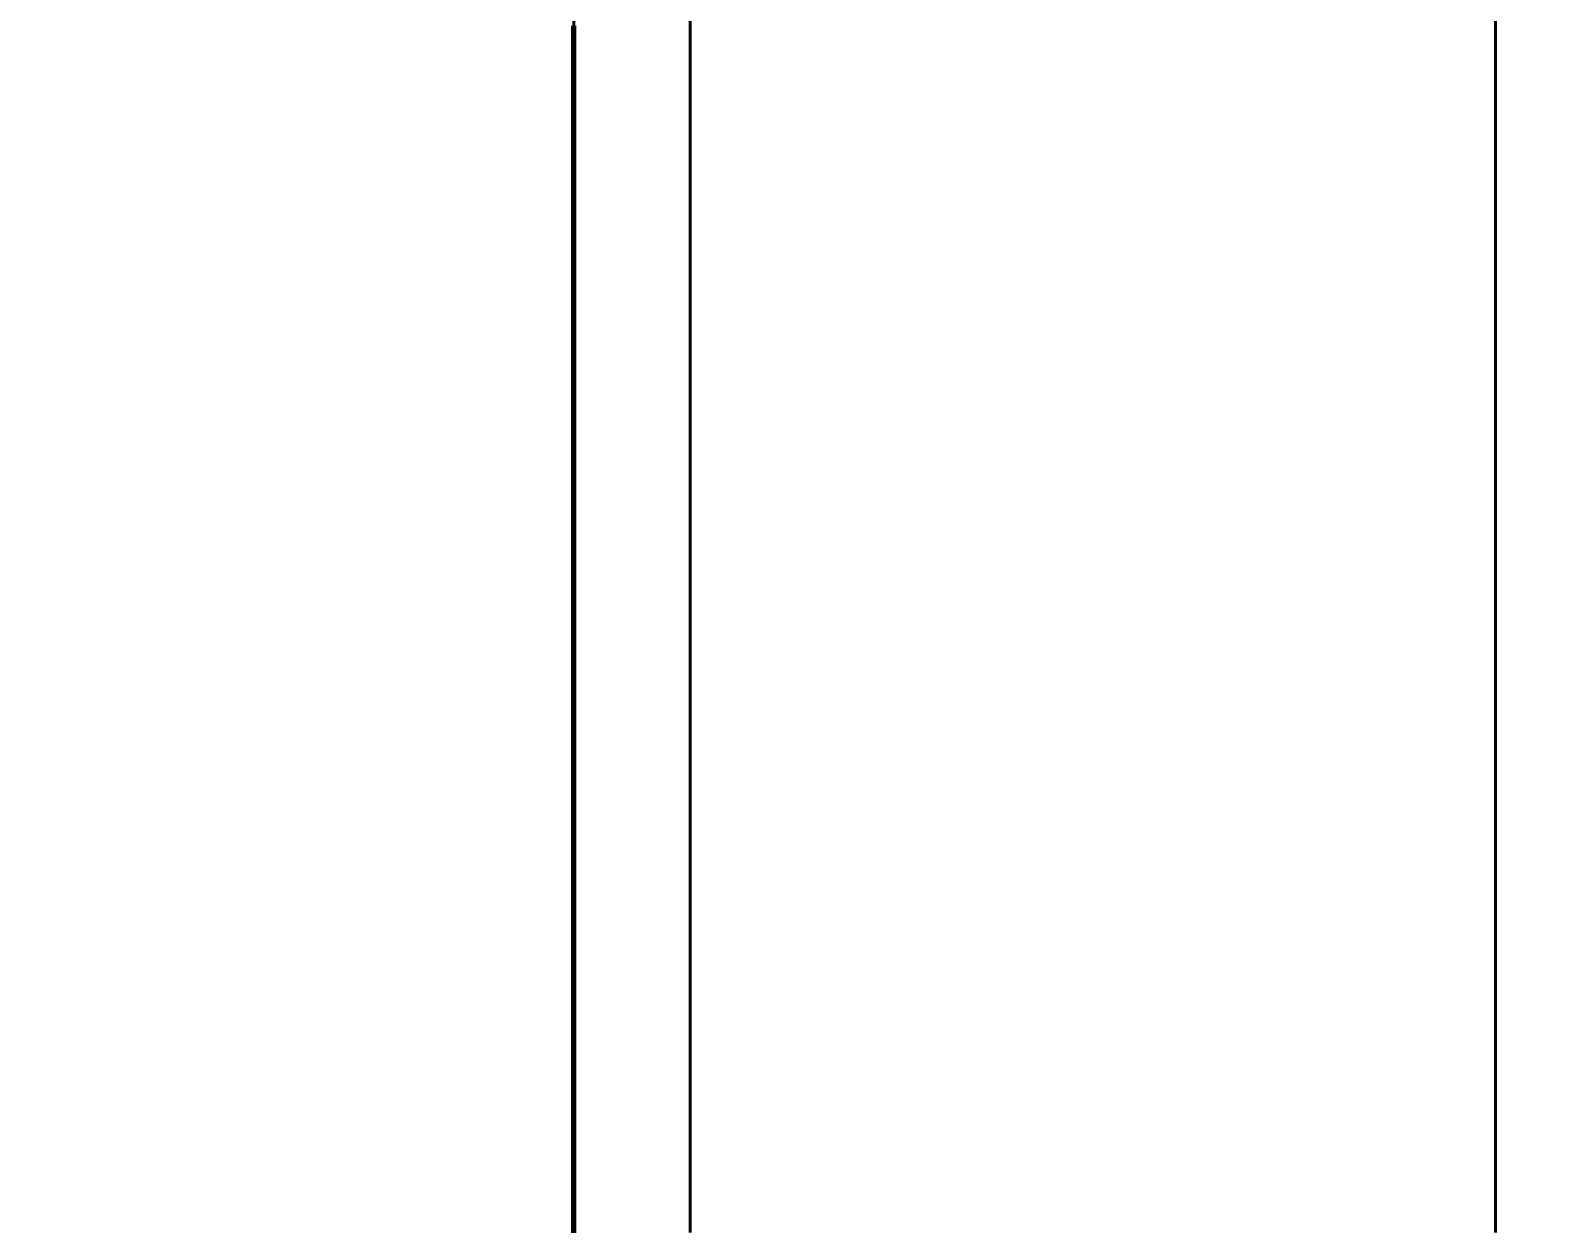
# Model space of a CAD drawing. Header units: millimetres. Extents: x 0 to 2208, y 0 to 420.
# Drawn here: x 66.484 to 70.408, y 162.128 to 165.204 of the extents above; entities that cross this region are included whole.
import ezdxf

# ---------------------------------------------------------------- set-up
doc = ezdxf.new("R2010")
doc.units = ezdxf.units.MM
doc.linetypes.add('IRAM-E-TRAZOS', pattern=[5, 4, -1])
for name, color, linetype, lineweight in [('01-VISIBLE', 7, 'CONTINUOUS', 70), ('02-OCULTA', 4, 'IRAM-E-TRAZOS', 35), ('04-COTA', 3, 'CONTINUOUS', 18)]:
    doc.layers.add(name, color=color, linetype=linetype, lineweight=lineweight)
doc.styles.add('ISO3098', font='isocpeur.ttf')
doc.dimstyles.new('FLAMA-IRAM', dxfattribs={"dimtxt": 3.5, "dimasz": 3.5, "dimexe": 2, "dimexo": 1.5, "dimgap": 1, "dimtad": 1, "dimdec": 1, "dimtxsty": 'ISO3098', "dimblk": 'IRAM_FLECHA', "dimblk1": 'IRAM_FLECHA', "dimblk2": 'IRAM_FLECHA', "dimcen": 2.5, "dimclrd": 256, "dimclre": 256, "dimclrt": 256, "dimazin": 3, "dimtfac": 1, "dimtmove": 0, "dimatfit": 3, "dimlwd": 18, "dimlwe": 18})

# ---------------------------------------------------------------- blocks, each defined once
blk = doc.blocks.new('IRAM_FLECHA')
blk.add_solid([(0, 0), (-1, 0.125), (-1, -0.125)])

msp = doc.modelspace()

# ---------------------------------------------------------------- linework, layer by layer
at = {"layer": '01-VISIBLE'}
msp.add_lwpolyline([(67.8841, 162.0659), (67.8841, 162.1409), (67.8841, 162.2159), (67.8841, 162.2909), (67.8841, 162.3659), (67.8841, 162.4409), (67.8841, 162.5159), (67.8841, 162.5909), (67.8841, 162.6659), (67.8841, 162.7409), (67.8841, 162.8159), (67.8841, 162.8909), (67.8841, 162.9659), (67.8841, 163.0409), (67.8841, 163.1159), (67.8841, 163.1909), (67.8841, 163.2659), (67.8841, 163.3409), (67.8841, 163.4159), (67.8841, 163.4909), (67.8841, 163.5659), (67.8841, 163.6409), (67.8841, 163.7159), (67.8841, 163.7909), (67.8841, 163.8659), (67.8841, 163.9409), (67.8841, 164.0159), (67.8841, 164.0909), (67.8841, 164.1659), (67.8841, 164.2409), (67.8841, 164.3159), (67.8841, 164.3909), (67.8841, 164.4659), (67.8841, 164.5409), (67.8841, 164.6159), (67.8841, 164.6909), (67.8841, 164.7659), (67.8841, 164.8409), (67.8841, 164.9159), (67.8841, 164.9909), (67.8841, 165.0659), (67.8841, 165.1409), (67.8841, 165.2159)], dxfattribs=at)
at = {"layer": '02-OCULTA'}
for points in [[(67.8841, 162.1139), (67.8841, 162.1679), (67.8841, 162.2219), (67.8841, 162.2759), (67.8841, 162.3299), (67.8841, 162.3839), (67.8841, 162.4379), (67.8841, 162.4919), (67.8841, 162.5459), (67.8841, 162.5999), (67.8841, 162.6539), (67.8841, 162.7079), (67.8841, 162.7619), (67.8841, 162.8159), (67.8841, 162.8699), (67.8841, 162.9239), (67.8841, 162.9779), (67.8841, 163.0319), (67.8841, 163.0859), (67.8841, 163.1399), (67.8841, 163.1939), (67.8841, 163.2479), (67.8841, 163.3019), (67.8841, 163.3559), (67.8841, 163.4099), (67.8841, 163.4639), (67.8841, 163.5179), (67.8841, 163.5719), (67.8841, 163.6259), (67.8841, 163.6799), (67.8841, 163.7339), (67.8841, 163.7879), (67.8841, 163.8419), (67.8841, 163.8959), (67.8841, 163.9499), (67.8841, 164.0039), (67.8841, 164.0579), (67.8841, 164.1119), (67.8841, 164.1659), (67.8841, 164.2199), (67.8841, 164.2739), (67.8841, 164.3279), (67.8841, 164.3819), (67.8841, 164.4359), (67.8841, 164.4899), (67.8841, 164.5439), (67.8841, 164.5979), (67.8841, 164.6519), (67.8841, 164.7059), (67.8841, 164.7599), (67.8841, 164.8139), (67.8841, 164.8679), (67.8841, 164.9219), (67.8841, 164.9759), (67.8841, 165.0299), (67.8841, 165.0839), (67.8841, 165.1379), (67.8841, 165.1919), (67.8841, 165.2459)], [(67.8841, 165.2459), (67.8841, 165.1919), (67.8841, 165.1379), (67.8841, 165.0839), (67.8841, 165.0299), (67.8841, 164.9759), (67.8841, 164.9219), (67.8841, 164.8679), (67.8841, 164.8139), (67.8841, 164.7599), (67.8841, 164.7059), (67.8841, 164.6519), (67.8841, 164.5979), (67.8841, 164.5439), (67.8841, 164.4899), (67.8841, 164.4359), (67.8841, 164.3819), (67.8841, 164.3279), (67.8841, 164.2739), (67.8841, 164.2199), (67.8841, 164.1659), (67.8841, 164.1119), (67.8841, 164.0579), (67.8841, 164.0039), (67.8841, 163.9499), (67.8841, 163.8959), (67.8841, 163.8419), (67.8841, 163.7879), (67.8841, 163.7339), (67.8841, 163.6799), (67.8841, 163.6259), (67.8841, 163.5719), (67.8841, 163.5179), (67.8841, 163.4639), (67.8841, 163.4099), (67.8841, 163.3559), (67.8841, 163.3019), (67.8841, 163.2479), (67.8841, 163.1939), (67.8841, 163.1399), (67.8841, 163.0859), (67.8841, 163.0319), (67.8841, 162.9779), (67.8841, 162.9239), (67.8841, 162.8699), (67.8841, 162.8159), (67.8841, 162.7619), (67.8841, 162.7079), (67.8841, 162.6539), (67.8841, 162.5999), (67.8841, 162.5459), (67.8841, 162.4919), (67.8841, 162.4379), (67.8841, 162.3839), (67.8841, 162.3299), (67.8841, 162.2759), (67.8841, 162.2219), (67.8841, 162.1679), (67.8841, 162.1139)], [(67.8841, 165.2159), (67.8841, 165.1409), (67.8841, 165.0659), (67.8841, 164.9909), (67.8841, 164.9159), (67.8841, 164.8409), (67.8841, 164.7659), (67.8841, 164.6909), (67.8841, 164.6159), (67.8841, 164.5409), (67.8841, 164.4659), (67.8841, 164.3909), (67.8841, 164.3159), (67.8841, 164.2409), (67.8841, 164.1659), (67.8841, 164.0909), (67.8841, 164.0159), (67.8841, 163.9409), (67.8841, 163.8659), (67.8841, 163.7909), (67.8841, 163.7159), (67.8841, 163.6409), (67.8841, 163.5659), (67.8841, 163.4909), (67.8841, 163.4159), (67.8841, 163.3409), (67.8841, 163.2659), (67.8841, 163.1909), (67.8841, 163.1159), (67.8841, 163.0409), (67.8841, 162.9659), (67.8841, 162.8909), (67.8841, 162.8159), (67.8841, 162.7409), (67.8841, 162.6659), (67.8841, 162.5909), (67.8841, 162.5159), (67.8841, 162.4409), (67.8841, 162.3659), (67.8841, 162.2909), (67.8841, 162.2159), (67.8841, 162.1409), (67.8841, 162.0659)], [(68.1841, 162.1139), (68.1841, 162.1679), (68.1841, 162.2219), (68.1841, 162.2759), (68.1841, 162.3299), (68.1841, 162.3839), (68.1841, 162.4379), (68.1841, 162.4919), (68.1841, 162.5459), (68.1841, 162.5999), (68.1841, 162.6539), (68.1841, 162.7079), (68.1841, 162.7619), (68.1841, 162.8159), (68.1841, 162.8699), (68.1841, 162.9239), (68.1841, 162.9779), (68.1841, 163.0319), (68.1841, 163.0859), (68.1841, 163.1399), (68.1841, 163.1939), (68.1841, 163.2479), (68.1841, 163.3019), (68.1841, 163.3559), (68.1841, 163.4099), (68.1841, 163.4639), (68.1841, 163.5179), (68.1841, 163.5719), (68.1841, 163.6259), (68.1841, 163.6799), (68.1841, 163.7339), (68.1841, 163.7879), (68.1841, 163.8419), (68.1841, 163.8959), (68.1841, 163.9499), (68.1841, 164.0039), (68.1841, 164.0579), (68.1841, 164.1119), (68.1841, 164.1659), (68.1841, 164.2199), (68.1841, 164.2739), (68.1841, 164.3279), (68.1841, 164.3819), (68.1841, 164.4359), (68.1841, 164.4899), (68.1841, 164.5439), (68.1841, 164.5979), (68.1841, 164.6519), (68.1841, 164.7059), (68.1841, 164.7599), (68.1841, 164.8139), (68.1841, 164.8679), (68.1841, 164.9219), (68.1841, 164.9759), (68.1841, 165.0299), (68.1841, 165.0839), (68.1841, 165.1379), (68.1841, 165.1919), (68.1841, 165.2459)], [(68.1841, 165.2459), (68.1841, 165.1919), (68.1841, 165.1379), (68.1841, 165.0839), (68.1841, 165.0299), (68.1841, 164.9759), (68.1841, 164.9219), (68.1841, 164.8679), (68.1841, 164.8139), (68.1841, 164.7599), (68.1841, 164.7059), (68.1841, 164.6519), (68.1841, 164.5979), (68.1841, 164.5439), (68.1841, 164.4899), (68.1841, 164.4359), (68.1841, 164.3819), (68.1841, 164.3279), (68.1841, 164.2739), (68.1841, 164.2199), (68.1841, 164.1659), (68.1841, 164.1119), (68.1841, 164.0579), (68.1841, 164.0039), (68.1841, 163.9499), (68.1841, 163.8959), (68.1841, 163.8419), (68.1841, 163.7879), (68.1841, 163.7339), (68.1841, 163.6799), (68.1841, 163.6259), (68.1841, 163.5719), (68.1841, 163.5179), (68.1841, 163.4639), (68.1841, 163.4099), (68.1841, 163.3559), (68.1841, 163.3019), (68.1841, 163.2479), (68.1841, 163.1939), (68.1841, 163.1399), (68.1841, 163.0859), (68.1841, 163.0319), (68.1841, 162.9779), (68.1841, 162.9239), (68.1841, 162.8699), (68.1841, 162.8159), (68.1841, 162.7619), (68.1841, 162.7079), (68.1841, 162.6539), (68.1841, 162.5999), (68.1841, 162.5459), (68.1841, 162.4919), (68.1841, 162.4379), (68.1841, 162.3839), (68.1841, 162.3299), (68.1841, 162.2759), (68.1841, 162.2219), (68.1841, 162.1679), (68.1841, 162.1139)], [(68.1841, 162.1049), (68.1841, 162.1579), (68.1841, 162.2109), (68.1841, 162.2639), (68.1841, 162.3169), (68.1841, 162.3699), (68.1841, 162.4229), (68.1841, 162.4759), (68.1841, 162.5289), (68.1841, 162.5819), (68.1841, 162.6349), (68.1841, 162.6879), (68.1841, 162.7409), (68.1841, 162.7939), (68.1841, 162.8469), (68.1841, 162.8999), (68.1841, 162.9529), (68.1841, 163.0059), (68.1841, 163.0589), (68.1841, 163.1119), (68.1841, 163.1649), (68.1841, 163.2179), (68.1841, 163.2709), (68.1841, 163.3239), (68.1841, 163.3769), (68.1841, 163.4299), (68.1841, 163.4829), (68.1841, 163.5359), (68.1841, 163.5889), (68.1841, 163.6419), (68.1841, 163.6949), (68.1841, 163.7479), (68.1841, 163.8009), (68.1841, 163.8539), (68.1841, 163.9069), (68.1841, 163.9599), (68.1841, 164.0129), (68.1841, 164.0659), (68.1841, 164.1189), (68.1841, 164.1719), (68.1841, 164.2249), (68.1841, 164.2779), (68.1841, 164.3309), (68.1841, 164.3839), (68.1841, 164.4369), (68.1841, 164.4899), (68.1841, 164.5429), (68.1841, 164.5959), (68.1841, 164.6489), (68.1841, 164.7019), (68.1841, 164.7549), (68.1841, 164.8079), (68.1841, 164.8609), (68.1841, 164.9139), (68.1841, 164.9669), (68.1841, 165.0199), (68.1841, 165.0729), (68.1841, 165.1259), (68.1841, 165.1789), (68.1841, 165.2319)], [(68.1841, 165.2319), (68.1841, 165.1789), (68.1841, 165.1259), (68.1841, 165.0729), (68.1841, 165.0199), (68.1841, 164.9669), (68.1841, 164.9139), (68.1841, 164.8609), (68.1841, 164.8079), (68.1841, 164.7549), (68.1841, 164.7019), (68.1841, 164.6489), (68.1841, 164.5959), (68.1841, 164.5429), (68.1841, 164.4899), (68.1841, 164.4369), (68.1841, 164.3839), (68.1841, 164.3309), (68.1841, 164.2779), (68.1841, 164.2249), (68.1841, 164.1719), (68.1841, 164.1189), (68.1841, 164.0659), (68.1841, 164.0129), (68.1841, 163.9599), (68.1841, 163.9069), (68.1841, 163.8539), (68.1841, 163.8009), (68.1841, 163.7479), (68.1841, 163.6949), (68.1841, 163.6419), (68.1841, 163.5889), (68.1841, 163.5359), (68.1841, 163.4829), (68.1841, 163.4299), (68.1841, 163.3769), (68.1841, 163.3239), (68.1841, 163.2709), (68.1841, 163.2179), (68.1841, 163.1649), (68.1841, 163.1119), (68.1841, 163.0589), (68.1841, 163.0059), (68.1841, 162.9529), (68.1841, 162.8999), (68.1841, 162.8469), (68.1841, 162.7939), (68.1841, 162.7409), (68.1841, 162.6879), (68.1841, 162.6349), (68.1841, 162.5819), (68.1841, 162.5289), (68.1841, 162.4759), (68.1841, 162.4229), (68.1841, 162.3699), (68.1841, 162.3169), (68.1841, 162.2639), (68.1841, 162.2109), (68.1841, 162.1579), (68.1841, 162.1049)], [(70.2591, 162.1049), (70.2591, 162.1579), (70.2591, 162.2109), (70.2591, 162.2639), (70.2591, 162.3169), (70.2591, 162.3699), (70.2591, 162.4229), (70.2591, 162.4759), (70.2591, 162.5289), (70.2591, 162.5819), (70.2591, 162.6349), (70.2591, 162.6879), (70.2591, 162.7409), (70.2591, 162.7939), (70.2591, 162.8469), (70.2591, 162.8999), (70.2591, 162.9529), (70.2591, 163.0059), (70.2591, 163.0589), (70.2591, 163.1119), (70.2591, 163.1649), (70.2591, 163.2179), (70.2591, 163.2709), (70.2591, 163.3239), (70.2591, 163.3769), (70.2591, 163.4299), (70.2591, 163.4829), (70.2591, 163.5359), (70.2591, 163.5889), (70.2591, 163.6419), (70.2591, 163.6949), (70.2591, 163.7479), (70.2591, 163.8009), (70.2591, 163.8539), (70.2591, 163.9069), (70.2591, 163.9599), (70.2591, 164.0129), (70.2591, 164.0659), (70.2591, 164.1189), (70.2591, 164.1719), (70.2591, 164.2249), (70.2591, 164.2779), (70.2591, 164.3309), (70.2591, 164.3839), (70.2591, 164.4369), (70.2591, 164.4899), (70.2591, 164.5429), (70.2591, 164.5959), (70.2591, 164.6489), (70.2591, 164.7019), (70.2591, 164.7549), (70.2591, 164.8079), (70.2591, 164.8609), (70.2591, 164.9139), (70.2591, 164.9669), (70.2591, 165.0199), (70.2591, 165.0729), (70.2591, 165.1259), (70.2591, 165.1789), (70.2591, 165.2319)], [(70.2591, 165.2319), (70.2591, 165.1789), (70.2591, 165.1259), (70.2591, 165.0729), (70.2591, 165.0199), (70.2591, 164.9669), (70.2591, 164.9139), (70.2591, 164.8609), (70.2591, 164.8079), (70.2591, 164.7549), (70.2591, 164.7019), (70.2591, 164.6489), (70.2591, 164.5959), (70.2591, 164.5429), (70.2591, 164.4899), (70.2591, 164.4369), (70.2591, 164.3839), (70.2591, 164.3309), (70.2591, 164.2779), (70.2591, 164.2249), (70.2591, 164.1719), (70.2591, 164.1189), (70.2591, 164.0659), (70.2591, 164.0129), (70.2591, 163.9599), (70.2591, 163.9069), (70.2591, 163.8539), (70.2591, 163.8009), (70.2591, 163.7479), (70.2591, 163.6949), (70.2591, 163.6419), (70.2591, 163.5889), (70.2591, 163.5359), (70.2591, 163.4829), (70.2591, 163.4299), (70.2591, 163.3769), (70.2591, 163.3239), (70.2591, 163.2709), (70.2591, 163.2179), (70.2591, 163.1649), (70.2591, 163.1119), (70.2591, 163.0589), (70.2591, 163.0059), (70.2591, 162.9529), (70.2591, 162.8999), (70.2591, 162.8469), (70.2591, 162.7939), (70.2591, 162.7409), (70.2591, 162.6879), (70.2591, 162.6349), (70.2591, 162.5819), (70.2591, 162.5289), (70.2591, 162.4759), (70.2591, 162.4229), (70.2591, 162.3699), (70.2591, 162.3169), (70.2591, 162.2639), (70.2591, 162.2109), (70.2591, 162.1579), (70.2591, 162.1049)]]:
    msp.add_lwpolyline(points, dxfattribs=at)

# ---------------------------------------------------------------- dimensions: what is measured, and where the dimension line sits
at = {"layer": '04-COTA'}
msp.add_linear_dim(base=(55.4841, 143.7659), p1=(76.6591, 143.7659), p2=(87.4841, 216.4511), angle=90, dimstyle='FLAMA-IRAM', override={"dimlfac": 10}, dxfattribs=at).render()

doc.saveas('drawing.dxf')
